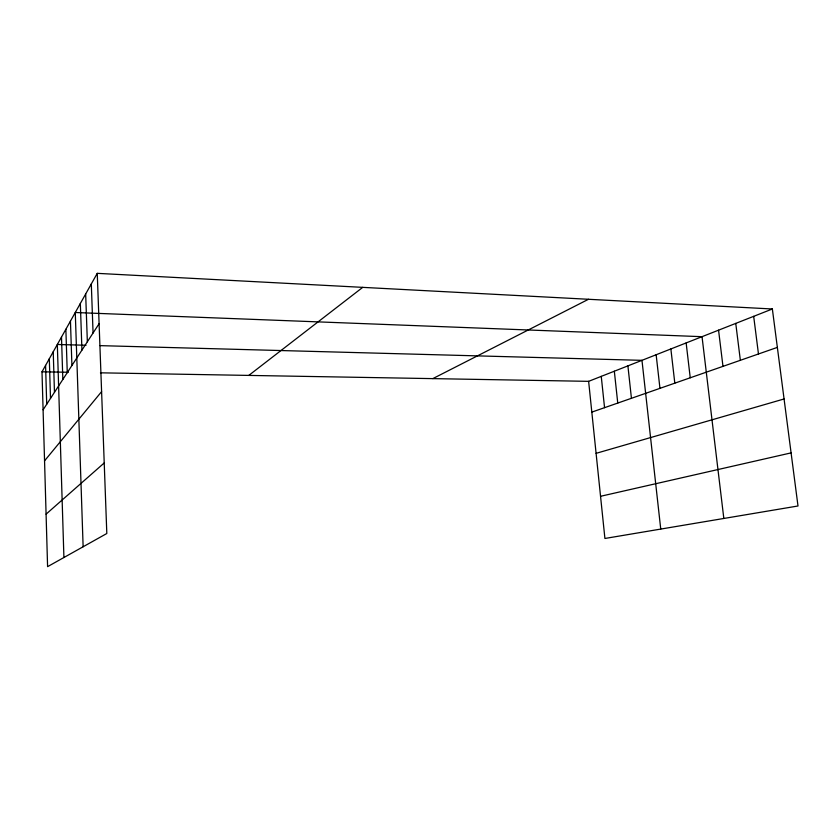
<?xml version="1.0" encoding="UTF-8"?>
<svg xmlns="http://www.w3.org/2000/svg" width="840" height="840" viewBox="0 0 840 840"><rect width="100%" height="100%" fill="white"/><g stroke="black" fill="none" stroke-linecap="round" stroke-linejoin="round"><path stroke-width="1.26" d="M97.251 273.346L106.817 533.505L47.586 566.654L42 371.805L97.251 273.346L772.359 308.983L798 505.985L604.916 538.472L588.63 381.339L772.359 308.983M43.092 409.805L99.099 323.715M44.552 460.834L101.598 391.629M46.085 514.154L104.223 462.945M248.787 375.417L362.712 287.364M432.82 378.62L588.473 299.281M591.822 412.115L777.357 347.393M596.096 453.338L784.077 398.969M600.548 496.293L791.091 452.886M42 371.805L68.334 372.267M100.443 372.824L588.63 381.339M86.037 345.261L57.33 344.484L63.913 557.508M100.117 345.639L641.97 360.339L660.744 529.074M753.679 316.344L758.468 353.987M735.756 323.4L740.355 360.297M718.557 330.173L722.977 366.366M723.828 518.469L702.03 336.683L75.275 312.512L83.129 546.767M686.144 342.941L690.239 377.78M670.866 348.957L674.814 383.166M656.145 354.753L659.957 388.343M627.9 365.883L631.438 398.296M614.334 371.217L617.757 403.074M601.251 376.373L604.558 407.673M91.308 283.941L93.061 332.997M85.67 293.979L87.35 341.775M80.336 303.481L81.931 350.102M70.455 321.101L71.915 365.505M65.867 329.269L67.263 372.656M61.498 337.05L62.832 379.459M53.235 351.792L54.463 392.332M49.319 358.764L50.495 398.423M45.581 365.431L46.715 404.24"/></g></svg>
